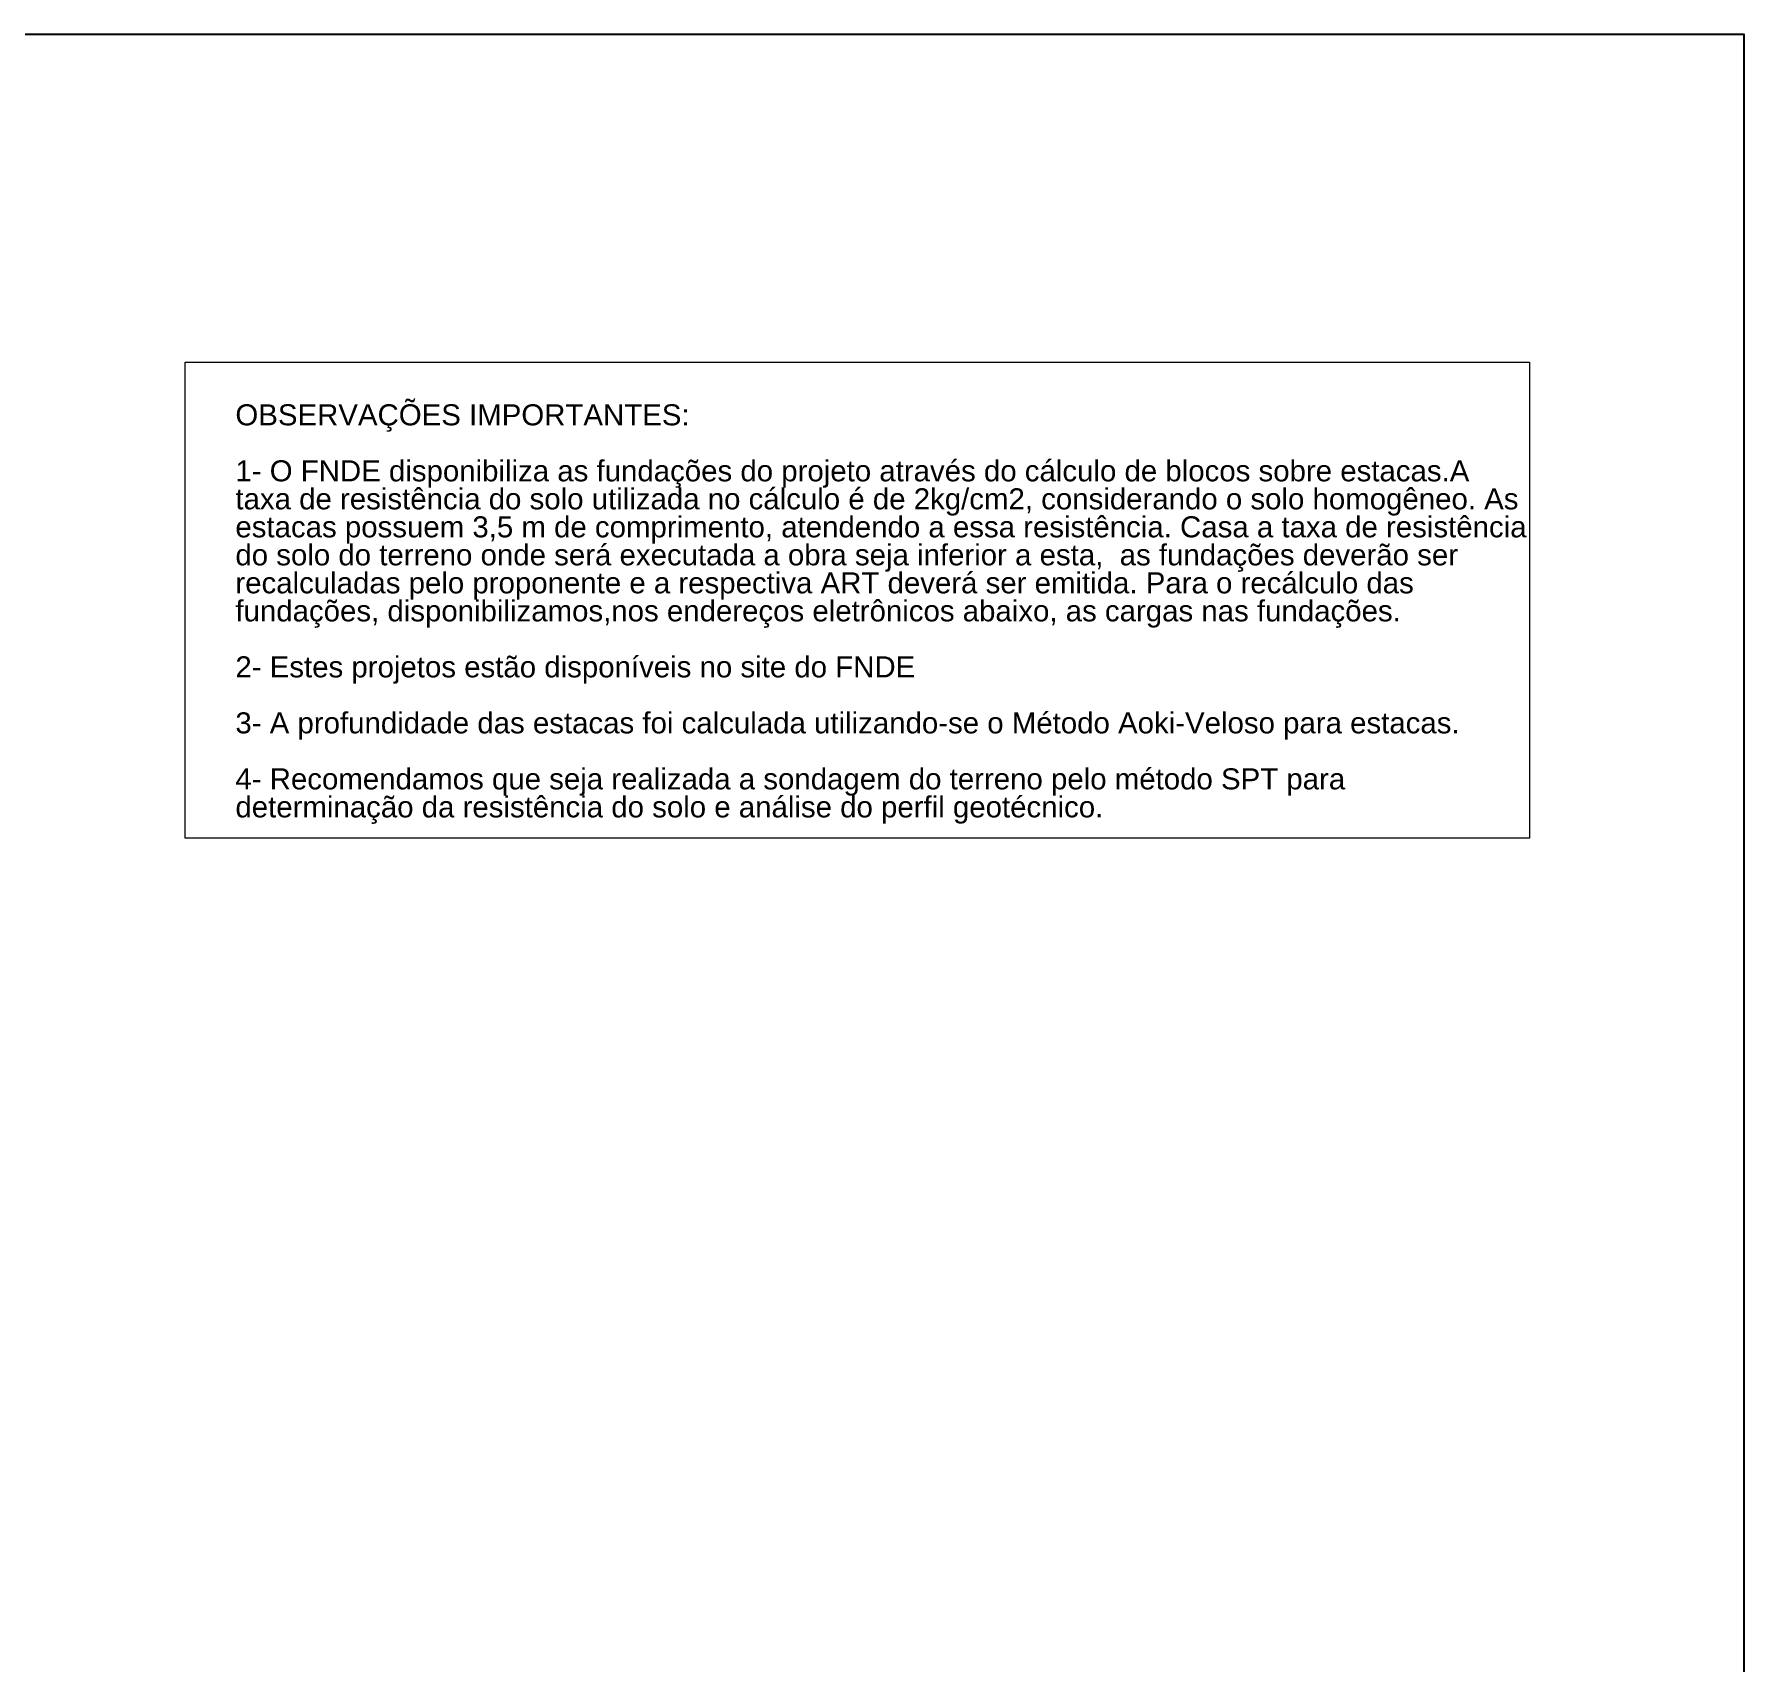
# Model space of a CAD drawing. Extents: x 25 to 1028, y -81 to 176.
# Drawn here: x 839.43 to 858.73, y 157.36 to 175.74 of the extents above; entities that cross this region are included whole.
import ezdxf

# ---------------------------------------------------------------- set-up
doc = ezdxf.new("R2010")
doc.units = 0
doc.header["$LTSCALE"] = 0.3
doc.layers.add('DT-Título', color=3, linetype='CONTINUOUS', lineweight=20)
doc.layers.add('LC-Textos', color=3, linetype='CONTINUOUS', lineweight=20)
doc.layers.add('VPort', color=45, linetype='CONTINUOUS', plot=False)
doc.styles.add('Arial', font='arial.ttf')

msp = doc.modelspace()

# ---------------------------------------------------------------- linework, layer by layer
at = {"layer": 'DT-Título'}
msp.add_lwpolyline([(841.13577053, 172.03960101), (856.3107408, 172.03960101), (856.3107408, 166.66494168), (841.13577053, 166.66494168)], close=True, dxfattribs=at)
at = {"layer": 'VPort'}
msp.add_lwpolyline([(812.40033924, 175.74082968), (858.72820673, 175.74082968), (858.72820673, 133.38176682), (812.40033924, 133.38176682)], close=True, dxfattribs=at)

# ---------------------------------------------------------------- texts
at = {"layer": 'LC-Textos', "insert": (841.7020909, 166.82781231), "char_height": 0.2376, "width": 14.5332223748, "attachment_point": 7, "line_spacing_factor": 0.798, "style": 'Arial'}
msp.add_mtext('OBSERVAÇÕES IMPORTANTES:\\P\\P1- O FNDE disponibiliza as fundações do projeto através do cálculo de blocos sobre estacas.A taxa de resistência do solo utilizada no cálculo é de 2kg/cm2, considerando o solo homogêneo. As estacas possuem 3,5 m de comprimento, atendendo a essa resistência. Casa a taxa de resistência do solo do terreno onde será executada a obra seja inferior a esta,  as fundações deverão ser recalculadas pelo proponente e a respectiva ART deverá ser emitida. Para o recálculo das fundações, disponibilizamos,nos endereços eletrônicos abaixo, as cargas nas fundações.\\P\\P2- Estes projetos estão disponíveis no site do FNDE\\P\\P3- A profundidade das estacas foi calculada utilizando-se o Método Aoki-Veloso para estacas.\\P\\P4- Recomendamos que seja realizada a sondagem do terreno pelo método SPT para determinação da resistência do solo e análise do perfil geotécnico.', dxfattribs=at)

doc.saveas('drawing.dxf')
